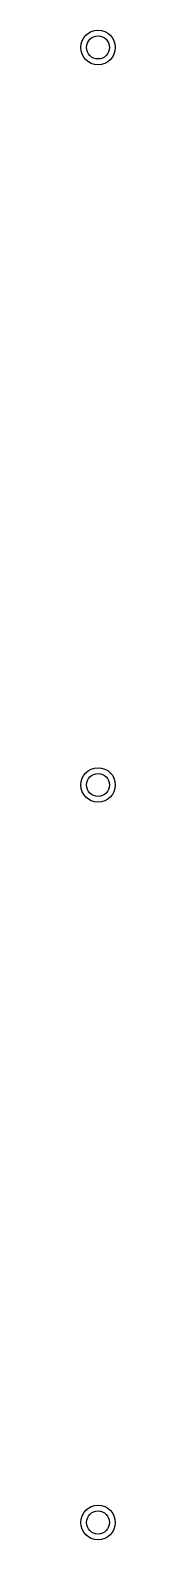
# Model space of a CAD drawing. Header units: millimetres. Extents: x -50 to 49, y -71 to 60.
# Drawn here: x 46.5 to 49.5, y -71 to 60 of the extents above.
import ezdxf

# ---------------------------------------------------------------- set-up
doc = ezdxf.new("R2010")
doc.units = ezdxf.units.MM
doc.layers.add('STANDOFF_BOSSES', color=1, linetype='Continuous')

msp = doc.modelspace()

# ---------------------------------------------------------------- linework, layer by layer
at = {"layer": 'STANDOFF_BOSSES'}
for centre, radius in [((47.96, 58.55), 1.5), ((47.96, 58.55), 1), ((47.96, -5.45), 1.5), ((47.96, -5.45), 1), ((47.96, -69.45), 1.5), ((47.96, -69.45), 1)]:
    msp.add_circle(centre, radius, dxfattribs=at)

doc.saveas('drawing.dxf')
